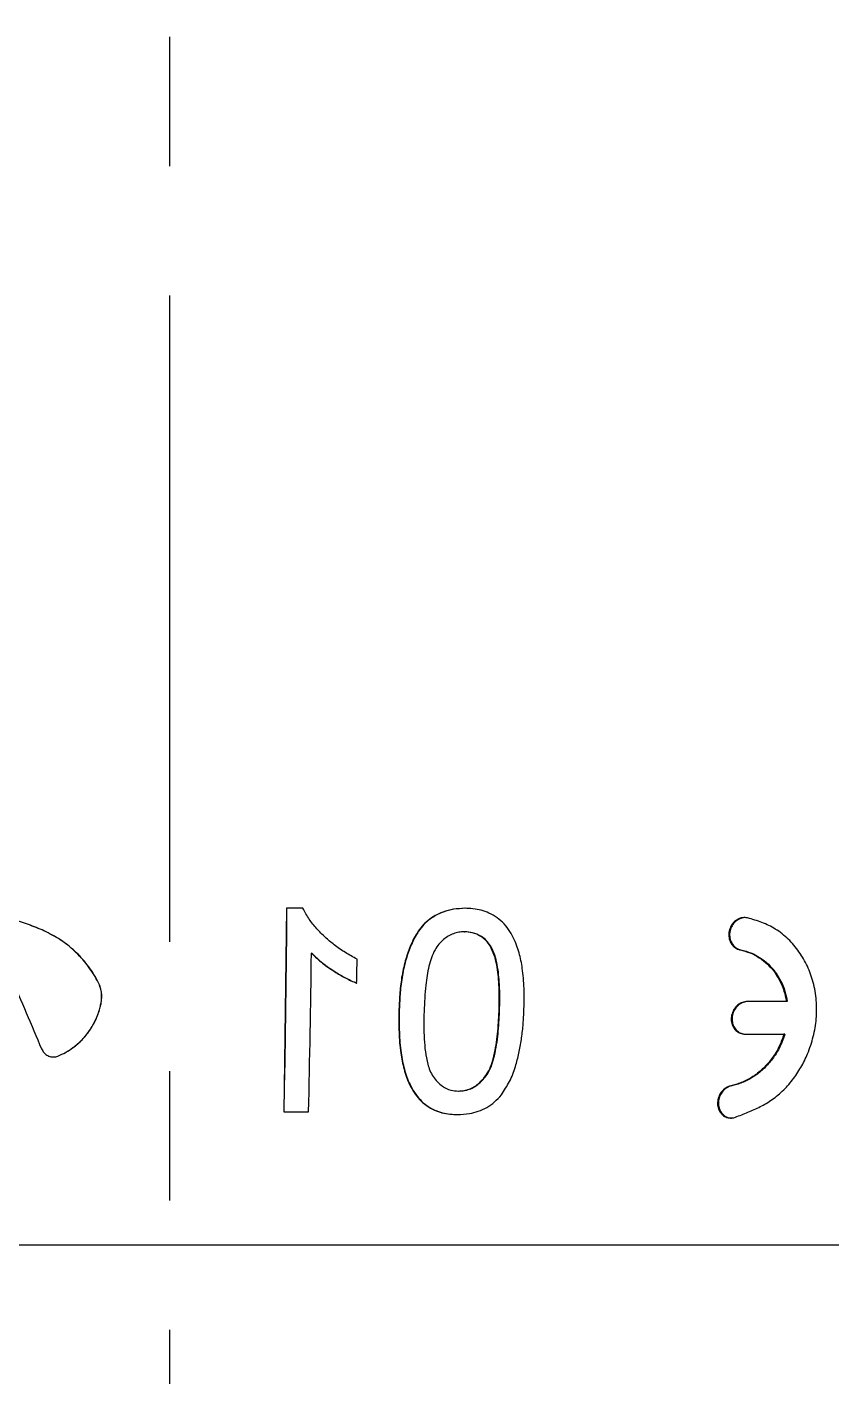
# Model space of a CAD drawing. Header units: millimetres. Extents: x 8 to 867, y 8 to 585.
# Drawn here: x 731.97 to 747.78, y 188.44 to 214.96 of the extents above; entities that cross this region are included whole.
import ezdxf

# ---------------------------------------------------------------- set-up
doc = ezdxf.new("R2010")
doc.units = ezdxf.units.MM
doc.linetypes.add('CENTERX2', pattern=[20.32, 12.7, -2.54, 2.54, -2.54])
doc.layers.add('CENTERLINE', color=4, linetype='CENTERX2')
doc.layers.add('OUTLINE', color=7, linetype='Continuous', lineweight=25)

msp = doc.modelspace()

# ---------------------------------------------------------------- linework, layer by layer
at = {"layer": 'CENTERLINE'}
msp.add_line((734.7799, 156.34842), (734.7799, 430.8663), dxfattribs=at)
at = {"layer": 'OUTLINE'}
for p, q in [((737.39702, 197.64876), (737.07317, 197.64876)), ((740.57016, 197.18722), (740.57885, 197.18722)), ((741.07551, 196.91318), (741.08498, 196.91318)), ((737.56864, 196.76575), (737.56445, 196.76575)), ((746.89963, 195.81799), (746.13137, 195.81799)), ((746.91806, 195.81799), (746.89963, 195.81799)), ((741.25229, 195.62312), (741.26215, 195.62312)), ((746.08692, 195.178), (746.85217, 195.178)), ((746.87067, 195.178), (746.85217, 195.178)), ((740.45652, 194.05902), (740.46534, 194.05902)), ((737.01858, 193.64876), (737.50958, 193.64876)), ((767.02645, 191.02876), (702.53334, 191.02876))]:
    msp.add_line(p, q, dxfattribs=at)
at = {"layer": 'OUTLINE', "flags": 128}
for points in [[(737.07317, 197.64876), (737.06786, 197.14455), (737.06212, 196.64138), (737.05595, 196.13934), (737.04934, 195.63849), (737.04229, 195.13893), (737.03482, 194.64073), (737.02692, 194.14398), (737.01858, 193.64876)], [(737.07659, 197.64876), (737.0713, 197.14456), (737.06556, 196.6414), (737.0594, 196.13936), (737.0528, 195.63852), (737.04576, 195.13896), (737.0383, 194.64075), (737.03041, 194.14399), (737.02208, 193.64876)]]:
    msp.add_lwpolyline(points, dxfattribs=at)
at = {"layer": 'OUTLINE'}
for centre, radius, start, end in [((284.99732, 203.17298), 452.61247, 358.7942489, 359.1888872), ((389.30306, 203.31959), 349.22281, 358.8278951, 358.9054735)]:
    msp.add_arc(centre, radius, start, end, dxfattribs=at)
for points, knots in [([(732.30969, 197.20715), (732.20843, 197.24982), (732.0059, 197.33513), (731.68759, 197.43302), (731.36027, 197.507), (731.02852, 197.55319), (730.69829, 197.57172), (730.36859, 197.56365), (730.03871, 197.52748), (729.71241, 197.46563), (729.5024, 197.40208), (729.39843, 197.37062)], [0, 0, 0, 0, 0.10967647, 0.21935048, 0.33221804, 0.44508451, 0.55458175, 0.66407945, 0.77678997, 0.88950117, 1, 1, 1, 1]), ([(732.30599, 197.20715), (732.20443, 197.24988), (732.00133, 197.33532), (731.68215, 197.43313), (731.35391, 197.50765), (731.02137, 197.55182), (730.77894, 197.57046), (730.64972, 197.56645), (730.62947, 197.56582)], [0, 0, 0, 0, 0.19075916, 0.38151497, 0.57782551, 0.77413407, 0.96459284, 1, 1, 1, 1]), ([(738.46215, 196.64876), (738.38405, 196.69091), (738.22733, 196.77548), (738.01826, 196.92248), (737.83163, 197.0801), (737.66653, 197.24749), (737.51243, 197.43286), (737.43573, 197.57633), (737.39702, 197.64876)], [0, 0, 0, 0, 0.179256905, 0.359683369, 0.5154574, 0.67242337, 0.834633893, 1, 1, 1, 1]), ([(740.57697, 197.64876), (740.50359, 197.64452), (740.35713, 197.63606), (740.15957, 197.58584), (739.99237, 197.50822), (739.8539, 197.41637), (739.73424, 197.30019), (739.61052, 197.12922), (739.49912, 196.89918), (739.39923, 196.60472), (739.33158, 196.28829), (739.29667, 195.95508), (739.28765, 195.7327), (739.28314, 195.62151)], [0, 0, 0, 0, 0.08183706, 0.16335359, 0.22400735, 0.28460922, 0.34546787, 0.4064067, 0.51615739, 0.62621047, 0.75046736, 0.87524088, 1, 1, 1, 1]), ([(740.58563, 197.64876), (740.51226, 197.64454), (740.36582, 197.63611), (740.16816, 197.58603), (740.00071, 197.50852), (739.86188, 197.41669), (739.74187, 197.30044), (739.61794, 197.12949), (739.5064, 196.89959), (739.40635, 196.60527), (739.33855, 196.28878), (739.30355, 195.95534), (739.29451, 195.73278), (739.29, 195.62151)], [0, 0, 0, 0, 0.08178982, 0.16326095, 0.22399011, 0.28466591, 0.34560348, 0.40662293, 0.51622436, 0.62612817, 0.75041129, 0.87521157, 1, 1, 1, 1]), ([(741.74117, 195.62151), (741.74434, 195.75608), (741.75067, 196.02504), (741.72486, 196.39937), (741.66378, 196.73927), (741.57602, 196.9979), (741.46796, 197.19819), (741.35641, 197.34568), (741.21714, 197.46833), (741.06297, 197.55882), (740.90113, 197.61409), (740.74049, 197.64427), (740.63138, 197.64726), (740.57697, 197.64876)], [0, 0, 0, 0, 0.15088596, 0.30158015, 0.42028789, 0.53864678, 0.60798738, 0.67718915, 0.74720106, 0.81719765, 0.878168, 0.93923804, 1, 1, 1, 1]), ([(746.13712, 197.46138), (746.10415, 197.46465), (746.03817, 197.47118), (745.94065, 197.43639), (745.85809, 197.37266), (745.79729, 197.28407), (745.76498, 197.17877), (745.76671, 197.06768), (745.8036, 196.96458), (745.87171, 196.88385), (745.94044, 196.84565), (745.9816, 196.83532), (745.99043, 196.8331)], [0, 0, 0, 0, 0.1052099, 0.21053783, 0.31361106, 0.41901899, 0.52811523, 0.63950521, 0.75205564, 0.86330654, 0.97067255, 1, 1, 1, 1]), ([(746.05402, 197.46334), (746.02147, 197.45487), (745.95675, 197.43802), (745.87437, 197.3718), (745.81356, 197.28372), (745.78139, 197.17816), (745.78331, 197.06723), (745.82035, 196.96432), (745.88854, 196.88377), (745.95729, 196.84562), (745.99847, 196.83531), (746.0073, 196.8331)], [0, 0, 0, 0, 0.11689781, 0.23247533, 0.35055237, 0.47257679, 0.59702375, 0.72272299, 0.84703639, 0.96718712, 1, 1, 1, 1]), ([(745.86625, 193.53461), (745.94905, 193.56592), (746.11462, 193.62852), (746.35823, 193.73473), (746.60012, 193.86906), (746.82599, 194.04965), (747.02529, 194.2727), (747.18985, 194.522), (747.33025, 194.80706), (747.43627, 195.12728), (747.49726, 195.48189), (747.49809, 195.84271), (747.43825, 196.19182), (747.32126, 196.5138), (747.15634, 196.80129), (746.94363, 197.0499), (746.69712, 197.24688), (746.42063, 197.3764), (746.23176, 197.43302), (746.13712, 197.46138)], [0, 0, 0, 0, 0.049601852, 0.099191984, 0.148564734, 0.202904262, 0.257295172, 0.311207072, 0.365142012, 0.430123233, 0.495091994, 0.562664361, 0.63023377, 0.694091414, 0.757938727, 0.821319264, 0.884633916, 0.942190205, 1, 1, 1, 1]), ([(733.35956, 196.22684), (733.29538, 196.33323), (733.16814, 196.54415), (732.91647, 196.81221), (732.63177, 197.04221), (732.41559, 197.15166), (732.30599, 197.20715)], [0, 0, 0, 0, 0.255412019, 0.506358376, 0.749724283, 1, 1, 1, 1]), ([(733.36171, 196.22684), (733.2976, 196.33326), (733.17053, 196.5442), (732.9192, 196.81227), (732.63496, 197.04223), (732.41912, 197.15167), (732.30969, 197.20715)], [0, 0, 0, 0, 0.25560818, 0.50661765, 0.7498571, 1, 1, 1, 1]), ([(740.57016, 197.18722), (740.53351, 197.18511), (740.46037, 197.18091), (740.35209, 197.15392), (740.25127, 197.10464), (740.15464, 197.03444), (740.06648, 196.94394), (739.98205, 196.82441), (739.91776, 196.67813), (739.85377, 196.44648), (739.79879, 196.09333), (739.78516, 195.79601), (739.77723, 195.62312)], [0, 0, 0, 0, 0.05666779, 0.11310522, 0.17015532, 0.22725447, 0.29459301, 0.36192839, 0.44967424, 0.53777619, 0.73121262, 1, 1, 1, 1]), ([(741.07551, 196.91318), (741.05018, 196.94673), (740.99887, 197.01469), (740.88416, 197.10957), (740.73759, 197.17722), (740.62185, 197.18413), (740.57016, 197.18722)], [0, 0, 0, 0, 0.21098751, 0.42739234, 0.74428058, 1, 1, 1, 1]), ([(741.08498, 196.91318), (741.05962, 196.94671), (741.00825, 197.01463), (740.89337, 197.10955), (740.74656, 197.17721), (740.63059, 197.18413), (740.57885, 197.18722)], [0, 0, 0, 0, 0.21075022, 0.42691195, 0.74427177, 1, 1, 1, 1]), ([(731.45585, 196.77425), (731.52312, 196.61666), (731.69135, 196.22259), (731.95942, 195.59326), (732.15885, 195.12271), (732.25859, 194.88738)], [0, 0, 0, 0, 0.2498858, 0.62486535, 1, 1, 1, 1]), ([(741.25229, 195.62312), (741.25605, 195.80065), (741.26254, 196.10696), (741.22242, 196.47705), (741.16425, 196.73345), (741.10532, 196.85281), (741.07551, 196.91318)], [0, 0, 0, 0, 0.40323851, 0.69575927, 0.84611779, 1, 1, 1, 1]), ([(741.26215, 195.62312), (741.2659, 195.80065), (741.27237, 196.10698), (741.23215, 196.47708), (741.17386, 196.73349), (741.11484, 196.85282), (741.08498, 196.91318)], [0, 0, 0, 0, 0.4032251, 0.69573516, 0.84610145, 1, 1, 1, 1]), ([(745.99043, 196.8331), (746.05662, 196.81514), (746.189, 196.77923), (746.37013, 196.68212), (746.5312, 196.55564), (746.66882, 196.40106), (746.77785, 196.22235), (746.85902, 196.02683), (746.88617, 195.88719), (746.89963, 195.81799)], [0, 0, 0, 0, 0.14248545, 0.2849719, 0.42737942, 0.56981158, 0.7140499, 0.85831322, 1, 1, 1, 1]), ([(746.0073, 196.8331), (746.07364, 196.81513), (746.20632, 196.77919), (746.38788, 196.68196), (746.54935, 196.55527), (746.68727, 196.40044), (746.79649, 196.22145), (746.87754, 196.02611), (746.90467, 195.88678), (746.91806, 195.81799)], [0, 0, 0, 0, 0.14267799, 0.28535562, 0.42796529, 0.57059514, 0.714904, 0.85924039, 1, 1, 1, 1]), ([(737.56445, 196.76575), (737.63488, 196.69926), (737.77574, 196.56632), (738.00557, 196.41364), (738.22802, 196.27746), (738.37771, 196.20989), (738.4528, 196.176)], [0, 0, 0, 0, 0.27064048, 0.54118852, 0.7698487, 1, 1, 1, 1]), ([(737.56864, 196.76575), (737.63913, 196.69931), (737.78009, 196.56647), (738.01016, 196.41382), (738.23302, 196.27758), (738.38309, 196.20993), (738.45837, 196.176)], [0, 0, 0, 0, 0.27035996, 0.54063063, 0.76956653, 1, 1, 1, 1]), ([(733.42587, 195.77237), (733.43176, 195.81138), (733.44897, 195.92538), (733.42639, 196.08447), (733.37673, 196.19028), (733.35956, 196.22684)], [0, 0, 0, 0, 0.254017353, 0.742245552, 1, 1, 1, 1]), ([(733.42792, 195.77237), (733.4338, 195.81138), (733.45101, 195.92549), (733.42842, 196.08457), (733.3788, 196.19039), (733.36171, 196.22684)], [0, 0, 0, 0, 0.25401866, 0.74306408, 1, 1, 1, 1]), ([(732.5772, 194.74614), (732.62946, 194.76936), (732.73397, 194.81581), (732.89671, 194.92127), (733.05947, 195.06328), (733.21021, 195.24814), (733.32727, 195.45581), (733.3941, 195.6344), (733.41889, 195.74205), (733.42587, 195.77237)], [0, 0, 0, 0, 0.12285297, 0.24570876, 0.41690781, 0.58814731, 0.76030609, 0.93248803, 1, 1, 1, 1]), ([(732.58059, 194.74614), (732.63283, 194.76939), (732.73731, 194.81591), (732.8999, 194.92148), (733.0624, 195.06359), (733.21282, 195.24846), (733.32961, 195.45608), (733.39625, 195.63456), (733.42097, 195.7421), (733.42792, 195.77237)], [0, 0, 0, 0, 0.12293197, 0.24586729, 0.41703486, 0.58824754, 0.76040115, 0.93257882, 1, 1, 1, 1]), ([(746.13137, 195.818), (746.0986, 195.81443), (746.03305, 195.80729), (745.9434, 195.75454), (745.87222, 195.67695), (745.8255, 195.57836), (745.80948, 195.46773), (745.8296, 195.35791), (745.88411, 195.26437), (745.96542, 195.20099), (746.03831, 195.1796), (746.0789, 195.17826), (746.08692, 195.178)], [0, 0, 0, 0, 0.10355632, 0.20717224, 0.3100707, 0.41705677, 0.52982459, 0.64482914, 0.75921802, 0.86988347, 0.97428386, 1, 1, 1, 1]), ([(746.14863, 195.818), (746.11578, 195.81443), (746.05005, 195.80727), (745.96018, 195.75438), (745.88889, 195.67663), (745.84222, 195.57794), (745.82634, 195.46735), (745.84659, 195.35769), (745.90118, 195.26433), (745.98252, 195.20102), (746.0555, 195.1796), (746.09618, 195.17826), (746.10424, 195.178)], [0, 0, 0, 0, 0.10376143, 0.20759036, 0.31062178, 0.41759849, 0.53021565, 0.64495956, 0.75911131, 0.86967583, 0.97415533, 1, 1, 1, 1]), ([(739.28314, 195.62151), (739.28201, 195.4849), (739.27975, 195.21182), (739.31038, 194.832), (739.37589, 194.48634), (739.46786, 194.22608), (739.57795, 194.02896), (739.68716, 193.88747), (739.82261, 193.76899), (739.97297, 193.68315), (740.12933, 193.63015), (740.28239, 193.60144), (740.38589, 193.59878), (740.43674, 193.59748)], [0, 0, 0, 0, 0.15369158, 0.3072075, 0.43017878, 0.55278491, 0.62057919, 0.68826343, 0.75682168, 0.82534238, 0.8842099, 0.94311136, 1, 1, 1, 1]), ([(739.29, 195.62151), (739.28888, 195.48511), (739.28664, 195.21245), (739.31724, 194.83292), (739.38276, 194.48721), (739.47487, 194.22664), (739.58516, 194.02935), (739.69454, 193.88775), (739.83017, 193.76921), (739.98072, 193.68331), (740.13729, 193.63026), (740.29072, 193.60146), (740.39452, 193.59879), (740.44559, 193.59748)], [0, 0, 0, 0, 0.15337404, 0.30657386, 0.42962522, 0.55231274, 0.62014221, 0.68786159, 0.75644996, 0.82500331, 0.88392891, 0.94288831, 1, 1, 1, 1]), ([(739.77723, 195.62312), (739.7746, 195.44148), (739.77076, 195.17645), (739.79983, 194.83148), (739.83699, 194.62467), (739.89001, 194.4618), (739.95254, 194.34341), (740.03693, 194.23927), (740.1497, 194.14265), (740.29183, 194.07058), (740.40442, 194.06268), (740.45652, 194.05902)], [0, 0, 0, 0, 0.28333067, 0.41341839, 0.54325007, 0.61370765, 0.68396532, 0.75484246, 0.82561141, 0.91931375, 1, 1, 1, 1]), ([(740.45652, 194.05902), (740.49138, 194.06126), (740.56096, 194.06574), (740.66388, 194.09208), (740.75952, 194.13961), (740.8553, 194.209), (740.94764, 194.29997), (741.03857, 194.42483), (741.10535, 194.57867), (741.17567, 194.835), (741.22922, 195.18447), (741.24457, 195.47636), (741.25229, 195.62312)], [0, 0, 0, 0, 0.05398354, 0.10774328, 0.16200307, 0.21634727, 0.28786279, 0.35929264, 0.4517566, 0.54465554, 0.77106528, 1, 1, 1, 1]), ([(740.46534, 194.05902), (740.50032, 194.06127), (740.57012, 194.06577), (740.67337, 194.0922), (740.76931, 194.1399), (740.86527, 194.20947), (740.95769, 194.30055), (741.04861, 194.42549), (741.11538, 194.57944), (741.18563, 194.83571), (741.23914, 195.18492), (741.25445, 195.47651), (741.26215, 195.62312)], [0, 0, 0, 0, 0.05413899, 0.10805381, 0.16247009, 0.21697173, 0.28847852, 0.35990285, 0.45238857, 0.54530887, 0.77139596, 1, 1, 1, 1]), ([(741.29861, 193.98289), (741.35501, 194.06921), (741.46936, 194.24421), (741.57348, 194.52544), (741.64631, 194.80223), (741.6947, 195.0717), (741.72561, 195.34532), (741.73598, 195.52937), (741.74117, 195.62151)], [0, 0, 0, 0, 0.17763787, 0.36014737, 0.51802538, 0.67700165, 0.83828695, 1, 1, 1, 1]), ([(746.85217, 195.178), (746.82563, 195.10173), (746.77254, 194.94921), (746.64935, 194.73788), (746.49617, 194.54834), (746.31733, 194.38918), (746.11904, 194.26679), (745.94681, 194.19582), (745.84131, 194.17076), (745.8082, 194.1629)], [0, 0, 0, 0, 0.15741537, 0.3147943, 0.47254668, 0.63025018, 0.78073379, 0.93117394, 1, 1, 1, 1]), ([(746.87067, 195.178), (746.84412, 195.10178), (746.79104, 194.94937), (746.66786, 194.73824), (746.51475, 194.54888), (746.33596, 194.38979), (746.1377, 194.26735), (745.96495, 194.19606), (745.85892, 194.17088), (745.82531, 194.1629)], [0, 0, 0, 0, 0.15719138, 0.31434669, 0.47186546, 0.62933384, 0.77978748, 0.93019843, 1, 1, 1, 1]), ([(732.25859, 194.88738), (732.27321, 194.86068), (732.30249, 194.80719), (732.3762, 194.75215), (732.45919, 194.72653), (732.52939, 194.72903), (732.56759, 194.74179), (732.58059, 194.74614)], [0, 0, 0, 0, 0.23512947, 0.47110274, 0.6875897, 0.89364661, 1, 1, 1, 1]), ([(732.48712, 194.73224), (732.5042, 194.73185), (732.53523, 194.73112), (732.56418, 194.74148), (732.5772, 194.74614)], [0, 0, 0, 0, 0.55014546, 1, 1, 1, 1]), ([(745.8082, 194.1629), (745.77624, 194.15258), (745.71235, 194.13193), (745.6324, 194.06243), (745.57401, 193.97222), (745.54321, 193.86502), (745.54649, 193.75167), (745.58702, 193.64793), (745.65927, 193.57037), (745.75056, 193.52977), (745.8227, 193.52662), (745.85999, 193.53346), (745.86625, 193.53461)], [0, 0, 0, 0, 0.10335247, 0.20667475, 0.31147586, 0.42288912, 0.54048649, 0.65916236, 0.77391577, 0.88077256, 0.97997231, 1, 1, 1, 1]), ([(745.82531, 194.1629), (745.79329, 194.15257), (745.72925, 194.1319), (745.64915, 194.0623), (745.5907, 193.97199), (745.55996, 193.86477), (745.56333, 193.75161), (745.60391, 193.64779), (745.67615, 193.5712), (745.76324, 193.5295), (745.82382, 193.53119), (745.85056, 193.53194)], [0, 0, 0, 0, 0.10727868, 0.21453234, 0.32320312, 0.43858115, 0.56021996, 0.68293545, 0.80170351, 0.91248909, 1, 1, 1, 1]), ([(740.43674, 193.59748), (740.51533, 193.60094), (740.65274, 193.60699), (740.84648, 193.65848), (741.01316, 193.73488), (741.16899, 193.8426), (741.25492, 193.93561), (741.29861, 193.98289)], [0, 0, 0, 0, 0.24326574, 0.42530349, 0.61302102, 0.80326718, 1, 1, 1, 1])]:
    msp.add_open_spline(points, degree=3, knots=knots, dxfattribs=at)

doc.saveas('drawing.dxf')
